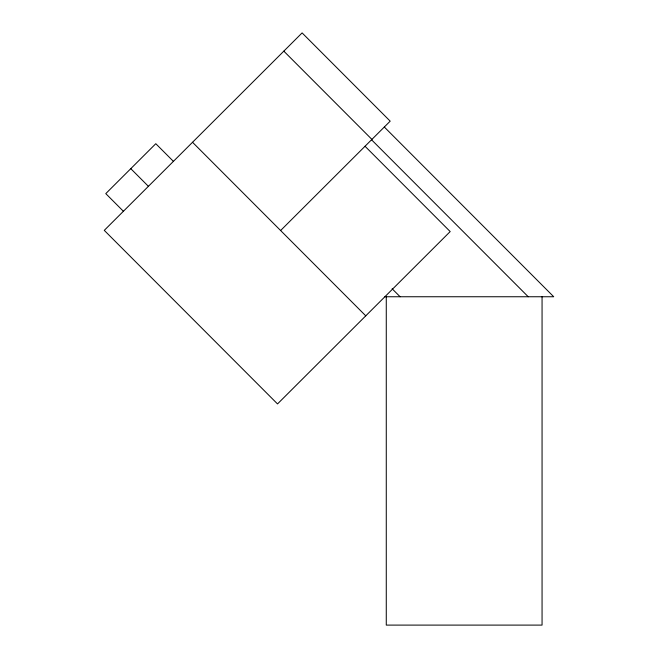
<?xml version="1.0" encoding="UTF-8"?>
<svg xmlns="http://www.w3.org/2000/svg" width="658" height="658" viewBox="0 0 658 658"><rect width="100%" height="100%" fill="white"/><g stroke="black" fill="none" stroke-linecap="round" stroke-linejoin="round"><path stroke-width="0.99" d="M280.612 230.522L390.194 121.154L302.104 32.9L104.277 230.366L277.52 403.922L450.187 231.567L365.034 146.257M384.889 296.75L553.723 296.75L384.313 127.027M283.82 51.151L371.91 139.406M371.54 139.767L528.226 296.75M392.135 288.763L400.105 296.75M192.531 142.276L365.766 315.832M173.408 161.358L155.79 143.707L105.782 193.625L123.4 211.276M130.786 168.67L148.404 186.321M542.06 296.75L542.06 625.1L386.271 625.1L386.271 296.75"/></g></svg>
